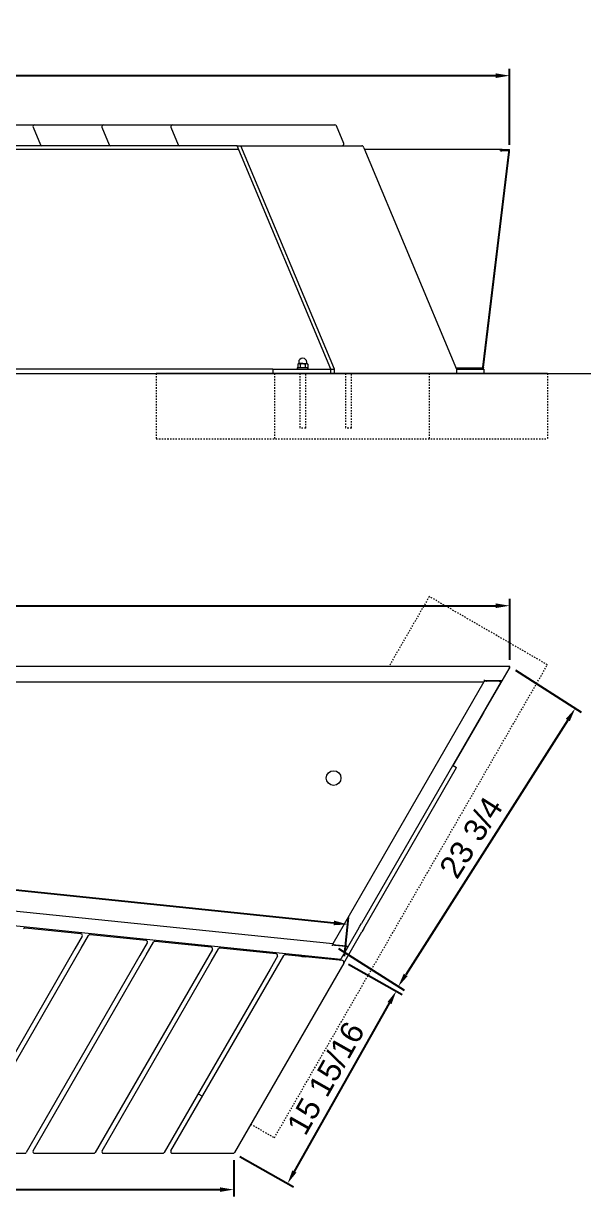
# Model space of a CAD drawing. Header units: inches. Extents: x -9 to 194, y -7 to 128.
# Drawn here: x 69.6 to 110, y 43.8 to 128.4 of the extents above; entities that cross this region are included whole.
import ezdxf

# ---------------------------------------------------------------- set-up
doc = ezdxf.new("R2010")
doc.units = ezdxf.units.IN
doc.linetypes.add('HIDDEN', pattern=[1.905, 1.27, -0.635])
for name, color, linetype, lineweight in [('ZANO_R', 7, 'Continuous', 0), ('ZANO_R_przerywana', 250, 'HIDDEN', 0), ('ZANO_W', 1, 'Continuous', 0)]:
    doc.layers.add(name, color=color, linetype=linetype, lineweight=lineweight)
doc.styles.get("Standard").update_dxf_attribs({"font": 'arial.ttf'})
doc.dimstyles.new('amerykanie', dxfattribs={"dimtxt": 50, "dimasz": 50, "dimexe": 0.5, "dimexo": 0.5, "dimgap": 1, "dimtad": 1, "dimdec": 0, "dimzin": 0, "dimlunit": 5, "dimtxsty": 'Standard', "dimcen": 0.09, "dimclrd": 1, "dimclre": 1, "dimclrt": 1, "dimazin": 0, "dimtfac": 1, "dimtdec": 0, "dimtmove": 0, "dimatfit": 3, "dimfxl": 1, "dimtzin": 0, "dimarcsym": 1})

# ---------------------------------------------------------------- blocks, each defined once
blk = doc.blocks.new('*D384')
at = {"layer": 'ZANO_W', "color": 1, "lineweight": -2}
for p, q in [((-4.244, 121.459), (-4.244, 125.144)), ((-3.244, 124.644), (103.653, 124.644)), ((104.653, 119.656), (104.653, 125.144))]:
    blk.add_line(p, q, dxfattribs=at)
at = {"layer": 'ZANO_W', "color": 1}
for points in [[(-3.244, 124.81), (-3.244, 124.477), (-4.244, 124.644)], [(103.653, 124.477), (103.653, 124.81), (104.653, 124.644)]]:
    blk.add_solid(points, dxfattribs=at)
at = {"layer": 'ZANO_W', "color": 1, "insert": (50.204, 125.984), "char_height": 1.625, "attachment_point": 5}
blk.add_mtext('108 7/8', dxfattribs=at)
blk = doc.blocks.new('*D388')
at = {"layer": 'ZANO_W', "color": 1, "lineweight": -2}
for p, q in [((16.442, 82.539), (16.442, 86.93)), ((17.442, 86.43), (103.654, 86.43)), ((104.654, 82.54), (104.654, 86.93))]:
    blk.add_line(p, q, dxfattribs=at)
at = {"layer": 'ZANO_W', "color": 1}
for points in [[(17.442, 86.597), (17.442, 86.263), (16.442, 86.43)], [(103.654, 86.263), (103.654, 86.597), (104.654, 86.43)]]:
    blk.add_solid(points, dxfattribs=at)
at = {"layer": 'ZANO_W', "color": 1, "insert": (60.548, 87.771), "char_height": 1.625, "attachment_point": 5}
blk.add_mtext('88 3/16', dxfattribs=at)
blk = doc.blocks.new('*D389')
at = {"layer": 'ZANO_W', "color": 1, "lineweight": -2}
for p, q in [((-4.229, 46.628), (-4.229, 43.835)), ((84.762, 46.466), (84.762, 43.835)), ((-3.229, 44.335), (83.762, 44.335))]:
    blk.add_line(p, q, dxfattribs=at)
at = {"layer": 'ZANO_W', "color": 1}
for points in [[(-3.229, 44.502), (-3.229, 44.169), (-4.229, 44.335)], [(83.762, 44.169), (83.762, 44.502), (84.762, 44.335)]]:
    blk.add_solid(points, dxfattribs=at)
at = {"layer": 'ZANO_W', "color": 1, "insert": (40.266, 45.665), "char_height": 1.625, "attachment_point": 5}
blk.add_mtext('89', dxfattribs=at)
blk = doc.blocks.new('*D390')
at = {"layer": 'ZANO_W', "color": 1, "lineweight": -2}
for p, q in [((8.675, 69.886), (8.965, 72.68)), ((9.908, 72.079), (91.984, 63.561)), ((92.74, 61.161), (93.03, 63.955))]:
    blk.add_line(p, q, dxfattribs=at)
at = {"layer": 'ZANO_W', "color": 1}
for points in [[(9.925, 72.245), (9.891, 71.913), (8.914, 72.182)], [(91.967, 63.395), (92.001, 63.726), (92.978, 63.457)]]:
    blk.add_solid(points, dxfattribs=at)
at = {"layer": 'ZANO_W', "color": 1, "insert": (51.084, 69.153), "char_height": 1.625, "attachment_point": 5, "rotation": 354.07451}
blk.add_mtext('84 1/2', dxfattribs=at)
blk = doc.blocks.new('*D406')
at = {"layer": 'ZANO_W', "color": 1, "lineweight": -2}
for p, q in [((93.034, 60.595), (96.913, 58.403)), ((89.133, 45.646), (95.986, 57.778)), ((85.197, 46.72), (89.077, 44.529))]:
    blk.add_line(p, q, dxfattribs=at)
at = {"layer": 'ZANO_W', "color": 1}
for points in [[(96.131, 57.696), (95.841, 57.86), (96.478, 58.649)], [(88.988, 45.728), (89.279, 45.564), (88.642, 44.775)]]:
    blk.add_solid(points, dxfattribs=at)
at = {"layer": 'ZANO_W', "color": 1, "insert": (91.393, 52.371), "char_height": 1.625, "attachment_point": 5, "rotation": 60.54148}
blk.add_mtext('15 15/16', dxfattribs=at)
blk = doc.blocks.new('*D407')
at = {"layer": 'ZANO_W', "color": 1, "lineweight": -2}
for p, q in [((105.076, 81.772), (109.805, 78.763)), ((108.846, 78.188), (97.157, 59.815)), ((92.313, 61.712), (97.042, 58.703))]:
    blk.add_line(p, q, dxfattribs=at)
at = {"layer": 'ZANO_W', "color": 1}
for points in [[(108.987, 78.098), (108.706, 78.277), (109.383, 79.031)], [(97.016, 59.905), (97.297, 59.726), (96.62, 58.972)]]:
    blk.add_solid(points, dxfattribs=at)
at = {"layer": 'ZANO_W', "color": 1, "insert": (101.87, 69.721), "char_height": 1.625, "attachment_point": 5, "rotation": 57.53309}
blk.add_mtext('23 3/4', dxfattribs=at)

msp = doc.modelspace()

# ---------------------------------------------------------------- linework, layer by layer
at = {"layer": 'ZANO_R'}
for p, q in [((65.43117, 121.08904), (69.70318, 121.08904)), ((69.70318, 121.08904), (70.3995, 121.08904)), ((70.3995, 121.08904), (74.67151, 121.08904)), ((74.67151, 121.08904), (75.36783, 121.08904)), ((75.36783, 121.08904), (79.63984, 121.08904)), ((79.63984, 121.08904), (80.33616, 121.08904)), ((80.33616, 121.08904), (84.70274, 121.08904)), ((84.70274, 121.08904), (92.05759, 121.08904)), ((92.69506, 119.75679), (92.1665, 121.01662)), ((70.29059, 120.92524), (70.81915, 119.6654)), ((75.25892, 120.92524), (75.78748, 119.6654)), ((80.22724, 120.92524), (80.75581, 119.6654)), ((85.11829, 119.32057), (9.27492, 119.32057)), ((70.23175, 119.59299), (65.95973, 119.59299)), ((70.92806, 119.59299), (70.23175, 119.59299)), ((75.20008, 119.59299), (70.92806, 119.59299)), ((75.89639, 119.59299), (75.20008, 119.59299)), ((80.1684, 119.59299), (75.89639, 119.59299)), ((80.86472, 119.59299), (80.1684, 119.59299)), ((85.004, 119.59299), (80.86472, 119.59299)), ((91.75969, 103.49075), (85.004, 119.59299)), ((85.004, 119.59299), (85.27676, 119.59299)), ((92.03245, 103.49075), (85.27676, 119.59299)), ((85.27676, 119.59299), (93.98411, 119.59299)), ((94.13491, 119.45235), (100.83159, 103.49075)), ((103.88992, 119.32057), (94.19019, 119.32057)), ((104.10587, 119.32057), (103.88992, 119.32057)), ((104.10587, 119.24183), (104.10587, 119.32057)), ((104.10587, 119.32057), (104.61321, 119.32057)), ((104.61321, 119.24183), (104.61321, 119.32057)), ((102.7109, 103.62367), (104.59133, 119.14641)), ((102.77186, 103.6258), (104.65325, 119.15642)), ((102.77186, 103.60963), (104.65325, 119.14025)), ((104.10587, 119.24183), (104.01701, 119.24183)), ((104.04979, 119.23396), (104.02041, 119.23396)), ((104.03994, 119.17097), (104.04979, 119.17097)), ((104.55689, 119.23396), (104.04979, 119.23396)), ((104.04979, 119.17097), (104.04979, 119.23396)), ((104.10587, 119.24183), (104.61321, 119.24183)), ((104.65325, 119.15642), (104.65325, 119.14025)), ((87.57734, 103.49075), (59.69599, 103.49075)), ((87.57734, 103.49075), (87.57734, 103.17579)), ((87.57734, 103.49075), (91.75969, 103.49075)), ((89.34301, 103.56949), (89.34301, 103.49075)), ((89.73671, 103.56949), (89.34301, 103.56949)), ((89.42175, 103.88445), (89.37302, 103.85632)), ((89.37302, 103.85632), (89.37302, 103.59762)), ((89.37302, 103.59762), (89.42175, 103.56949)), ((89.42175, 103.88445), (89.46394, 103.88445)), ((89.44143, 103.98287), (89.44143, 103.89429)), ((89.73671, 103.88445), (89.46394, 103.88445)), ((89.55486, 103.85632), (89.55486, 103.59762)), ((89.73671, 103.88445), (90.00947, 103.88445)), ((90.1304, 103.56949), (89.73671, 103.56949)), ((89.91855, 103.85632), (89.91855, 103.59762)), ((90.00947, 103.88445), (90.05166, 103.88445)), ((90.03198, 103.89429), (90.03198, 103.98287)), ((90.10039, 103.85632), (90.05166, 103.88445)), ((90.05166, 103.56949), (90.10039, 103.59762)), ((90.10039, 103.85632), (90.10039, 103.59762)), ((90.1304, 103.49075), (90.1304, 103.56949)), ((91.75969, 103.49075), (92.03245, 103.49075)), ((91.75969, 103.17579), (91.75969, 103.49075)), ((92.03245, 103.17579), (92.03245, 103.49075)), ((100.79856, 103.56949), (102.73182, 103.56949)), ((100.83159, 103.49075), (102.73182, 103.49075)), ((100.83159, 103.49075), (100.83159, 103.17579)), ((102.73182, 103.49075), (102.73182, 103.56949)), ((102.73182, 103.49075), (102.78322, 103.49075)), ((102.77186, 103.6258), (102.77186, 103.60963)), ((102.78322, 103.49075), (102.78322, 103.17579)), ((-5.48874, 103.17579), (120.43038, 103.17579)), ((79.16934, 103.17579), (87.69315, 103.17579)), ((98.85423, 103.17579), (79.16934, 103.17579)), ((87.69315, 103.17579), (107.37803, 103.17579)), ((89.95324, 103.17579), (89.52017, 103.17579)), ((93.24908, 103.17579), (92.81601, 103.17579)), ((107.37803, 103.17579), (98.85423, 103.17579)), ((104.65412, 82.0404), (16.43626, 82.0404)), ((104.61321, 81.8908), (104.65412, 82.0404)), ((104.65412, 81.96166), (104.65412, 82.0404)), ((104.10587, 81.01207), (104.61321, 81.8908)), ((104.61321, 81.8908), (104.65412, 81.96166)), ((17.06989, 80.93333), (102.79986, 80.93333)), ((102.79986, 80.93333), (91.89325, 62.04253)), ((104.03994, 80.95525), (93.9802, 63.53127)), ((102.77186, 78.70149), (104.10587, 81.01207)), ((102.81259, 81.08293), (102.82047, 81.08293)), ((102.81259, 81.08293), (102.81259, 80.94068)), ((102.83525, 80.99462), (102.81259, 80.95539)), ((102.82047, 81.08293), (102.82047, 81.01207)), ((104.10587, 81.01207), (102.82047, 81.01207)), ((103.88992, 80.99462), (103.00799, 80.99462)), ((103.9816, 81.01167), (103.97175, 80.99462)), ((103.97175, 80.99462), (104.03994, 80.95525)), ((103.98182, 81.01207), (103.9816, 81.01167)), ((104.04979, 80.9723), (103.9816, 81.01167)), ((104.03994, 80.95525), (104.04979, 80.9723)), ((104.07274, 81.01207), (104.04979, 80.9723)), ((102.77186, 78.70149), (102.73182, 78.63214)), ((100.55065, 74.85423), (102.73182, 78.63214)), ((94.13491, 63.16931), (100.83159, 74.76831)), ((100.58368, 74.91145), (100.83159, 74.76831)), ((91.89496, 62.05923), (10.95079, 70.36689)), ((9.22805, 69.49101), (92.48744, 60.94573)), ((93.86214, 63.32679), (93.9802, 63.53127)), ((73.74736, 62.77525), (69.71432, 63.18917)), ((73.83758, 62.5987), (73.30902, 61.6832)), ((73.76181, 61.73384), (74.29037, 62.64934)), ((78.43775, 62.29385), (74.40472, 62.70778)), ((92.43628, 60.85712), (93.71135, 63.0656)), ((92.68844, 60.66395), (93.98411, 62.90813)), ((93.71135, 63.0656), (93.86214, 63.32679)), ((94.13491, 63.16931), (93.98411, 62.90813)), ((78.52798, 62.1173), (77.99941, 61.20181)), ((78.45221, 61.25245), (78.98077, 62.16794)), ((83.12814, 61.81245), (79.09511, 62.22638)), ((87.81854, 61.33106), (83.78551, 61.74499)), ((84.24734, 61.79145), (84.19618, 61.70284)), ((91.89496, 62.05923), (91.87969, 61.91041)), ((91.87969, 61.91041), (91.8836, 61.91001)), ((91.8836, 61.91001), (91.89084, 61.9805)), ((91.88939, 61.96637), (91.88565, 61.96853)), ((92.89269, 61.87768), (91.89084, 61.9805)), ((92.02239, 61.967), (92.85499, 61.88155)), ((92.99144, 61.81868), (92.89269, 61.87768)), ((73.30902, 61.6832), (64.83714, 47.00948)), ((65.32889, 47.12759), (73.76181, 61.73384)), ((77.99941, 61.20181), (69.80547, 47.00948)), ((70.29721, 47.12759), (78.45221, 61.25245)), ((83.21837, 61.63591), (82.68981, 60.72041)), ((83.1426, 60.77105), (83.67116, 61.68655)), ((87.90877, 61.15451), (87.3802, 60.23901)), ((87.83299, 60.28966), (88.36156, 61.20515)), ((92.59821, 60.8405), (88.4759, 61.26359)), ((88.53906, 61.35097), (88.4879, 61.26236)), ((89.91855, 61.14191), (89.95532, 61.20561)), ((82.68981, 60.72041), (74.7738, 47.00948)), ((75.26554, 47.12759), (83.1426, 60.77105)), ((87.3802, 60.23901), (79.74213, 47.00948)), ((80.23387, 47.12759), (87.83299, 60.28966)), ((92.68844, 60.66395), (92.15988, 59.74846)), ((92.15988, 59.74846), (84.80502, 47.00948)), ((82.19121, 51.25142), (82.50888, 51.06801)), ((65.43117, 46.95042), (69.70318, 46.95042)), ((70.3995, 46.95042), (74.67151, 46.95042)), ((75.36783, 46.95042), (79.63984, 46.95042)), ((80.33616, 46.95042), (84.70274, 46.95042))]:
    msp.add_line(p, q, dxfattribs=at)
at = {"layer": 'ZANO_R', "flags": 128}
for points in [[(104.59133, 119.14641), (104.59232, 119.16227), (104.59152, 119.17817), (104.58894, 119.19331), (104.58474, 119.20691), (104.57912, 119.21828), (104.57237, 119.22684), (104.56484, 119.23216), (104.55689, 119.23396)], [(102.67646, 103.56949), (102.68234, 103.57047), (102.68805, 103.57339), (102.69344, 103.57816), (102.69837, 103.58466), (102.70268, 103.5927), (102.70627, 103.60206), (102.70903, 103.61248), (102.7109, 103.62367)]]:
    msp.add_lwpolyline(points, dxfattribs=at)
at = {"layer": 'ZANO_R'}
msp.add_circle((91.9602, 74.00566), 0.53149, dxfattribs=at)
for centre, radius, start, end in [((70.3995, 120.97093), 0.11811, 90, 202.7604763), ((75.36783, 120.97093), 0.11811, 90, 202.7604763), ((80.33616, 120.97093), 0.11811, 90, 202.7604763), ((92.05759, 120.97093), 0.11811, 22.7604763, 90), ((70.92806, 119.7111), 0.11811, 202.7604763, 270), ((75.89639, 119.7111), 0.11811, 202.7604763, 270), ((80.86472, 119.7111), 0.11811, 202.7604763, 270), ((92.58615, 119.7111), 0.11811, 270, 0), ((92.58615, 119.7111), 0.11811, 0, 22.7604763), ((93.94996, 119.40521), 0.19086, 14.3015474, 79.6923096), ((89.73671, 103.98287), 0.29527, 90, 180), ((89.73671, 103.98287), 0.29527, 0, 90), ((89.43159, 103.89429), 0.00984, 270, 0), ((90.04182, 103.89429), 0.00984, 180, 270), ((69.70227, 63.07168), 0.11811, 84.14, 150), ((73.7353, 62.65775), 0.11811, 330, 84.14), ((74.39266, 62.59029), 0.11811, 84.14, 150), ((78.42569, 62.17636), 0.11811, 330, 84.14), ((79.08305, 62.10889), 0.11811, 84.14, 150), ((83.11609, 61.69496), 0.11811, 330, 84.14), ((83.77345, 61.62749), 0.11811, 84.14, 150), ((87.80648, 61.21357), 0.11811, 330, 84.14), ((88.46384, 61.1461), 0.11811, 84.14, 150), ((89.73671, 61.45687), 0.3937, 209.4617574, 228.7599015), ((89.73671, 61.45687), 0.31496, 220.4186271, 270), ((89.73671, 61.45687), 0.29527, 224.5738777, 270), ((89.73671, 61.45687), 0.29527, 270, 303.7061223), ((89.73671, 61.45687), 0.31496, 270, 307.8613729), ((89.73671, 61.45687), 0.3937, 299.5200985, 318.8182426), ((92.58615, 60.72301), 0.11811, 330, 84.14), ((69.70318, 47.06853), 0.11811, 270, 330), ((70.3995, 47.06853), 0.11811, 150, 270), ((74.67151, 47.06853), 0.11811, 270, 330), ((75.36783, 47.06853), 0.11811, 150, 270), ((79.63984, 47.06853), 0.11811, 270, 330), ((80.33616, 47.06853), 0.11811, 150, 270), ((84.70274, 47.06853), 0.11811, 270, 330)]:
    msp.add_arc(centre, radius, start, end, dxfattribs=at)
for centre, major_axis, ratio, start_param, end_param in [((104.61321, 119.17097), (0, 0.14961), 0.27348171, 4.50556746, 6.28318531), ((104.61321, 119.17097), (0, 0.07087), 0.57735027, 4.50556746, 6.28318531), ((102.73182, 103.64036), (0, 0.07087), 0.57735027, 3.14159265, 4.50556746), ((102.73182, 103.64036), (0, 0.14961), 0.27348171, 3.14159265, 4.50556746)]:
    msp.add_ellipse(centre, major_axis=major_axis, ratio=ratio, start_param=start_param, end_param=end_param, dxfattribs=at)
for points, knots in [([(103.88992, 119.32057), (103.9062, 119.31887), (103.93874, 119.31546), (103.98246, 119.2889), (104.01626, 119.24992), (104.03479, 119.208), (104.03855, 119.18098), (104.03994, 119.17097)], [0, 0, 0, 0, 0.21793188, 0.43587262, 0.65381339, 0.87175406, 1, 1, 1, 1]), ([(89.37302, 103.85632), (89.38779, 103.86418), (89.41759, 103.88005), (89.4484, 103.88297), (89.46394, 103.88445)], [0, 0, 0, 0, 0.49545796, 1, 1, 1, 1]), ([(89.46394, 103.56949), (89.46179, 103.56952), (89.44547, 103.56978), (89.4147, 103.57592), (89.387, 103.59034), (89.37302, 103.59762)], [0, 0, 0, 0, 0.07008577, 0.53078223, 1, 1, 1, 1]), ([(89.46394, 103.88445), (89.4661, 103.88442), (89.48242, 103.88416), (89.51319, 103.87802), (89.54089, 103.86359), (89.55486, 103.85632)], [0, 0, 0, 0, 0.07008577, 0.53078223, 1, 1, 1, 1]), ([(89.55486, 103.59762), (89.5401, 103.58976), (89.5103, 103.57389), (89.47949, 103.57097), (89.46394, 103.56949)], [0, 0, 0, 0, 0.49545796, 1, 1, 1, 1]), ([(89.55486, 103.85632), (89.59958, 103.86755), (89.65953, 103.88261), (89.72107, 103.88408), (89.73671, 103.88445)], [0, 0, 0, 0, 0.74592064, 1, 1, 1, 1]), ([(89.73671, 103.56949), (89.72107, 103.56986), (89.65953, 103.57133), (89.59958, 103.58639), (89.55486, 103.59762)], [0, 0, 0, 0, 0.25407936, 1, 1, 1, 1]), ([(89.73671, 103.88445), (89.78355, 103.88114), (89.84513, 103.8768), (89.90437, 103.86027), (89.91855, 103.85632)], [0, 0, 0, 0, 0.76080086, 1, 1, 1, 1]), ([(89.91855, 103.59762), (89.90437, 103.59367), (89.84513, 103.57714), (89.78355, 103.57279), (89.73671, 103.56949)], [0, 0, 0, 0, 0.23919914, 1, 1, 1, 1]), ([(89.91855, 103.85632), (89.93331, 103.86418), (89.96311, 103.88005), (89.99392, 103.88297), (90.00947, 103.88445)], [0, 0, 0, 0, 0.49545796, 1, 1, 1, 1]), ([(90.00947, 103.56949), (90.00731, 103.56952), (89.99099, 103.56978), (89.96022, 103.57592), (89.93252, 103.59034), (89.91855, 103.59762)], [0, 0, 0, 0, 0.07008577, 0.53078223, 1, 1, 1, 1]), ([(90.00947, 103.88445), (90.01162, 103.88442), (90.02794, 103.88416), (90.05871, 103.87802), (90.08641, 103.86359), (90.10039, 103.85632)], [0, 0, 0, 0, 0.07008577, 0.53078223, 1, 1, 1, 1]), ([(90.10039, 103.59762), (90.08562, 103.58976), (90.05582, 103.57389), (90.02501, 103.57097), (90.00947, 103.56949)], [0, 0, 0, 0, 0.49545796, 1, 1, 1, 1]), ([(102.83525, 80.99462), (102.84017, 80.99939), (102.85002, 81.00892), (102.88518, 81.01145), (102.93183, 81.00734), (102.97539, 81.00026), (103.00106, 80.99582), (103.00799, 80.99462)], [0, 0, 0, 0, 0.22879062, 0.45763364, 0.68647696, 0.9153201, 1, 1, 1, 1]), ([(103.88992, 80.99462), (103.9062, 80.98866), (103.93874, 80.97674), (103.98246, 80.9618), (104.01626, 80.95258), (104.03479, 80.95078), (104.03855, 80.95404), (104.03994, 80.95525)], [0, 0, 0, 0, 0.21793188, 0.43587262, 0.65381339, 0.87175406, 1, 1, 1, 1]), ([(103.88992, 80.99462), (103.89884, 80.99308), (103.91668, 80.98999), (103.94063, 80.98699), (103.9592, 80.98707), (103.96854, 80.99024), (103.97107, 80.99369), (103.97175, 80.99462)], [0, 0, 0, 0, 0.2289275, 0.45785498, 0.68669901, 0.91554278, 1, 1, 1, 1]), ([(92.02239, 61.967), (92.0048, 61.97139), (91.96961, 61.98018), (91.92174, 61.99065), (91.89927, 61.99222), (91.88816, 61.99299)], [0, 0, 0, 0, 0.33576037, 0.6715625, 1, 1, 1, 1]), ([(93.00043, 61.83425), (92.99782, 61.83311), (92.99261, 61.83082), (92.96643, 61.83798), (92.92958, 61.85131), (92.89022, 61.8671), (92.86471, 61.87756), (92.85499, 61.88155)], [0, 0, 0, 0, 0.21665034, 0.4333058, 0.64996128, 0.86661669, 1, 1, 1, 1]), ([(89.49055, 61.25331), (89.49796, 61.24047), (89.5175, 61.20663), (89.53641, 61.17387), (89.54815, 61.15354)], [0, 0, 0, 0, 0.37958834, 1, 1, 1, 1]), ([(89.66148, 61.14191), (89.67092, 61.14191), (89.69564, 61.14191), (89.72102, 61.14191), (89.73671, 61.14191)], [0, 0, 0, 0, 0.38193225, 1, 1, 1, 1]), ([(89.73671, 61.14191), (89.78355, 61.14191), (89.84513, 61.14191), (89.90437, 61.14191), (89.91855, 61.14191)], [0, 0, 0, 0, 0.76080086, 1, 1, 1, 1])]:
    msp.add_open_spline(points, degree=3, knots=knots, dxfattribs=at)
at = {"layer": 'ZANO_R_przerywana', "ltscale": 0.05}
for p, q in [((79.16934, 103.17579), (79.16934, 98.45142)), ((87.69315, 103.17579), (87.69315, 98.45142)), ((89.52017, 103.17579), (89.52017, 99.23882)), ((89.95324, 99.23882), (89.95324, 103.17579)), ((92.81601, 103.17579), (92.81601, 99.23882)), ((93.24908, 99.23882), (93.24908, 103.17579)), ((98.85423, 103.17579), (98.85423, 98.45142)), ((107.37803, 103.17579), (107.37803, 98.45142)), ((89.95324, 99.23882), (89.52017, 99.23882)), ((93.24908, 99.23882), (92.81601, 99.23882)), ((98.85423, 87.09132), (95.93808, 82.0404)), ((107.37803, 82.1701), (98.85423, 87.09132)), ((87.69315, 48.07488), (107.37803, 82.1701)), ((85.98838, 49.05912), (87.69315, 48.07488))]:
    msp.add_line(p, q, dxfattribs=at)
msp.add_lwpolyline([(79.16934, 98.45142), (107.37803, 98.45142)], dxfattribs=at)

# ---------------------------------------------------------------- dimensions: what is measured, and where the dimension line sits
at = {"layer": 'ZANO_W'}
for base, p1, p2, picture, middle in [((104.65325, 124.64365), (-4.24435, 120.95926), (104.65325, 119.15642), '*D384', (50.20445, 125.98386)), ((104.65412, 86.42994), (16.44153, 82.03884), (104.65412, 82.0404), '*D388', (60.54783, 87.77071)), ((84.76179, 44.33538), (-4.22897, 47.12759), (84.76179, 46.96625), '*D389', (40.26641, 45.66506))]:
    dim = msp.add_linear_dim(base=base, p1=p1, p2=p2, dimstyle='amerykanie', override={"dimtxt": 1.625, "dimasz": 1, "dimgap": 0.5, "dimdec": 4, "dimaunit": 1, "dimadec": 1, "dimtdec": 4, "dimtmove": 1, "dimfrac": 2}, dxfattribs=at)
    dim.commit()
    dim.dimension.update_dxf_attribs({"geometry": picture, "text_midpoint": middle})
for p1, p2, distance, picture, middle in [((104.65412, 82.0404), (91.89084, 61.9805), 5.60522, '*D407', (101.87041, 69.72124)), ((8.62367, 69.389), (92.68844, 60.66395), 2.80846, '*D390', (51.08434, 69.15299)), ((84.76179, 46.96625), (92.59821, 60.8405), -4.45592, '*D406', (91.39288, 52.37109))]:
    dim = msp.add_aligned_dim(p1=p1, p2=p2, distance=distance, dimstyle='amerykanie', override={"dimtxt": 1.625, "dimasz": 1, "dimgap": 0.5, "dimdec": 4, "dimaunit": 1, "dimadec": 1, "dimtdec": 4, "dimtmove": 1, "dimfrac": 2}, dxfattribs=at)
    dim.commit()
    dim.dimension.update_dxf_attribs({"geometry": picture, "text_midpoint": middle})

doc.saveas('drawing.dxf')
